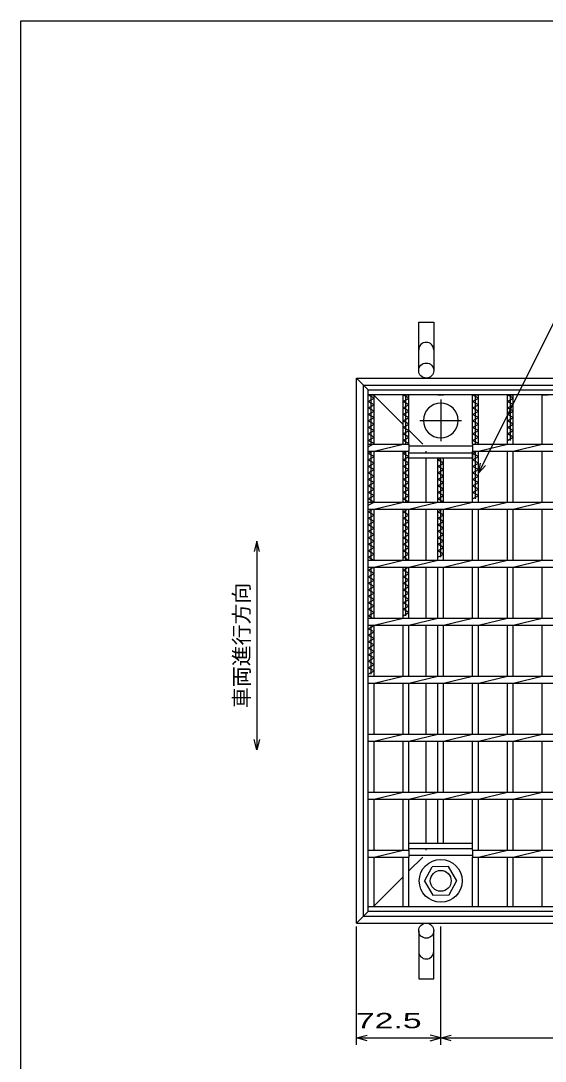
# Model space of a CAD drawing. Units: millimetres, scale not verified. Extents: x -1092 to 1039, y -770 to 632.
# Drawn here: x -1037 to -586, y -265 to 632 of the extents above; entities that cross this region are included whole.
import ezdxf
from ezdxf.enums import TextEntityAlignment as Align

# ---------------------------------------------------------------- set-up
doc = ezdxf.new("R2010")
doc.units = ezdxf.units.MM
doc.header["$LTSCALE"] = 6
doc.linetypes.add('CHAIN', pattern=[18.5, 12, -1.5, 3.5, -1.5])
doc.linetypes.add('DASHED', pattern=[7.5, 6, -1.5])
for name, color, linetype, lineweight in [('0_2', 150, 'Continuous', 25), ('16', 3, 'Continuous', 25), ('19', 6, 'Continuous', 25), ('22', 4, 'Continuous', 25)]:
    doc.layers.add(name, color=color, linetype=linetype, lineweight=lineweight)
doc.styles.add('ベクトル', font='')
doc.styles.get('ベクトル').set_extended_font_data('ベクトル')

msp = doc.modelspace()

# ---------------------------------------------------------------- linework, layer by layer
at = {"layer": '0_2'}
for p, q in [((-1037.4, -687.9), (-1037.4, 632.1)), ((-1037.4, 632.1), (1038.6, 632.1))]:
    msp.add_line(p, q, dxfattribs=at)
at = {"layer": '16'}
for p, q in [((-738, 314), (-283, 314)), ((-738, 309.5), (-738, 314)), ((-283, 309.5), (-738, 309.5)), ((-738, -131.5), (-738, 309.5)), ((-738, 309.5), (-733, 309.5)), ((-733, 306.7), (-738, 309.5)), ((-738, 303.9), (-733, 306.7)), ((-735.5, 267), (-735.5, 309.5)), ((-733, 267), (-733, 309.5)), ((-708, 267), (-708, 309.5)), ((-708, 309.5), (-703, 309.5)), ((-703, 306.7), (-708, 309.5)), ((-708, 303.9), (-703, 306.7)), ((-705.5, 267), (-705.5, 309.5)), ((-703, 267), (-703, 309.5)), ((-678, 309.5), (-673, 309.5)), ((-648, 267), (-648, 309.5)), ((-648, 309.5), (-643, 309.5)), ((-643, 306.7), (-648, 309.5)), ((-648, 303.9), (-643, 306.7)), ((-645.5, 267), (-645.5, 309.5)), ((-643, 267), (-643, 309.5)), ((-618, 267), (-618, 309.5)), ((-618, 309.5), (-613, 309.5)), ((-613, 306.7), (-618, 309.5)), ((-618, 303.9), (-613, 306.7)), ((-615.5, 270.3), (-615.5, 309.5)), ((-613, 267), (-613, 309.5)), ((-588, 267), (-588, 309.5)), ((-588, 309.5), (-583, 309.5)), ((-733, 301.1), (-738, 303.9)), ((-738, 298.3), (-733, 301.1)), ((-733, 295.5), (-738, 298.3)), ((-703, 301.1), (-708, 303.9)), ((-708, 298.3), (-703, 301.1)), ((-703, 295.5), (-708, 298.3)), ((-643, 301.1), (-648, 303.9)), ((-648, 298.3), (-643, 301.1)), ((-643, 295.5), (-648, 298.3)), ((-613, 301.1), (-618, 303.9)), ((-618, 298.3), (-613, 301.1)), ((-613, 295.5), (-618, 298.3)), ((-738, 292.7), (-733, 295.5)), ((-733, 289.9), (-738, 292.7)), ((-738, 287.1), (-733, 289.9)), ((-733, 284.3), (-738, 287.1)), ((-708, 292.7), (-703, 295.5)), ((-703, 289.9), (-708, 292.7)), ((-708, 287.1), (-703, 289.9)), ((-703, 284.3), (-708, 287.1)), ((-648, 292.7), (-643, 295.5)), ((-643, 289.9), (-648, 292.7)), ((-648, 287.1), (-643, 289.9)), ((-643, 284.3), (-648, 287.1)), ((-618, 292.7), (-613, 295.5)), ((-613, 289.9), (-618, 292.7)), ((-618, 287.1), (-613, 289.9)), ((-613, 284.3), (-618, 287.1)), ((-738, 281.5), (-733, 284.3)), ((-733, 278.7), (-738, 281.5)), ((-738, 275.9), (-733, 278.7)), ((-708, 281.5), (-703, 284.3)), ((-703, 278.7), (-708, 281.5)), ((-708, 275.9), (-703, 278.7)), ((-648, 281.5), (-643, 284.3)), ((-643, 278.7), (-648, 281.5)), ((-648, 275.9), (-643, 278.7)), ((-618, 281.5), (-613, 284.3)), ((-613, 278.7), (-618, 281.5)), ((-618, 275.9), (-613, 278.7)), ((-733, 273.1), (-738, 275.9)), ((-738, 270.3), (-733, 273.1)), ((-733, 267.5), (-738, 270.3)), ((-703, 273.1), (-708, 275.9)), ((-708, 270.3), (-703, 273.1)), ((-703, 267.5), (-708, 270.3)), ((-643, 273.1), (-648, 275.9)), ((-648, 270.3), (-643, 273.1)), ((-643, 267.5), (-648, 270.3)), ((-613, 273.1), (-618, 275.9)), ((-618, 270.3), (-613, 273.1)), ((-738, 264.7), (-733, 267.5)), ((-738, 267), (-703, 267)), ((-738, 261), (-738, 267)), ((-738, 261), (-703, 261)), ((-738, 259.1), (-734.607, 261)), ((-735.5, 217), (-735.5, 261)), ((-733, 261), (-708, 267)), ((-733, 217), (-733, 261)), ((-708, 217), (-708, 261)), ((-708, 259.1), (-704.607, 261)), ((-705.5, 217), (-705.5, 261)), ((-703.893, 267), (-703, 267.5)), ((-703, 267), (-703, 261)), ((-703, 265.5), (-648, 265.5)), ((-703, 217), (-703, 261)), ((-648, 267), (-373, 267)), ((-648, 267), (-648, 261)), ((-648, 261), (-373, 261)), ((-648, 217), (-648, 261)), ((-648, 259.1), (-644.607, 261)), ((-645.5, 219.9), (-645.5, 261)), ((-643.893, 267), (-643, 267.5)), ((-643, 261), (-618, 267)), ((-643, 217), (-643, 261)), ((-618, 217), (-618, 261)), ((-613, 261), (-588, 267)), ((-613, 217), (-613, 261)), ((-588, 217), (-588, 261)), ((-733, 256.3), (-738, 259.1)), ((-738, 253.5), (-733, 256.3)), ((-733, 250.7), (-738, 253.5)), ((-703, 256.3), (-708, 259.1)), ((-708, 253.5), (-703, 256.3)), ((-703, 250.7), (-708, 253.5)), ((-703, 259.5), (-648, 259.5)), ((-703, 255), (-703, 259.5)), ((-648, 255), (-703, 255)), ((-678, 217), (-678, 255)), ((-678, 253.5), (-675.321, 255)), ((-673, 250.7), (-678, 253.5)), ((-675.5, 217), (-675.5, 255)), ((-673, 217), (-673, 255)), ((-648, 259.5), (-648, 255)), ((-643, 256.3), (-648, 259.1)), ((-648, 253.5), (-643, 256.3)), ((-643, 250.7), (-648, 253.5)), ((-738, 247.9), (-733, 250.7)), ((-733, 245.1), (-738, 247.9)), ((-738, 242.3), (-733, 245.1)), ((-733, 239.5), (-738, 242.3)), ((-708, 247.9), (-703, 250.7)), ((-703, 245.1), (-708, 247.9)), ((-708, 242.3), (-703, 245.1)), ((-703, 239.5), (-708, 242.3)), ((-678, 247.9), (-673, 250.7)), ((-673, 245.1), (-678, 247.9)), ((-678, 242.3), (-673, 245.1)), ((-673, 239.5), (-678, 242.3)), ((-648, 247.9), (-643, 250.7)), ((-643, 245.1), (-648, 247.9)), ((-648, 242.3), (-643, 245.1)), ((-643, 239.5), (-648, 242.3)), ((-738, 236.7), (-733, 239.5)), ((-733, 233.9), (-738, 236.7)), ((-738, 231.1), (-733, 233.9)), ((-708, 236.7), (-703, 239.5)), ((-703, 233.9), (-708, 236.7)), ((-708, 231.1), (-703, 233.9)), ((-678, 236.7), (-673, 239.5)), ((-673, 233.9), (-678, 236.7)), ((-678, 231.1), (-673, 233.9)), ((-648, 236.7), (-643, 239.5)), ((-643, 233.9), (-648, 236.7)), ((-648, 231.1), (-643, 233.9)), ((-733, 228.3), (-738, 231.1)), ((-738, 225.5), (-733, 228.3)), ((-733, 222.7), (-738, 225.5)), ((-703, 228.3), (-708, 231.1)), ((-708, 225.5), (-703, 228.3)), ((-703, 222.7), (-708, 225.5)), ((-673, 228.3), (-678, 231.1)), ((-678, 225.5), (-673, 228.3)), ((-673, 222.7), (-678, 225.5)), ((-643, 228.3), (-648, 231.1)), ((-648, 225.5), (-643, 228.3)), ((-643, 222.7), (-648, 225.5)), ((-738, 219.9), (-733, 222.7)), ((-733, 217.1), (-738, 219.9)), ((-738, 214.3), (-733, 217.1)), ((-738, 217), (-283, 217)), ((-738, 211), (-738, 217)), ((-733, 211), (-708, 217)), ((-708, 219.9), (-703, 222.7)), ((-703, 217.1), (-708, 219.9)), ((-703.179, 217), (-703, 217.1)), ((-703, 211), (-678, 217)), ((-678, 219.9), (-673, 222.7)), ((-673, 217.1), (-678, 219.9)), ((-673.179, 217), (-673, 217.1)), ((-673, 211), (-648, 217)), ((-648, 219.9), (-643, 222.7)), ((-643, 211), (-618, 217)), ((-613, 211), (-588, 217)), ((-738, 211), (-283, 211)), ((-738, 208.7), (-733.893, 211)), ((-733, 205.9), (-738, 208.7)), ((-735.5, 167), (-735.5, 211)), ((-733, 167), (-733, 211)), ((-708, 167), (-708, 211)), ((-708, 208.7), (-703.893, 211)), ((-703, 205.9), (-708, 208.7)), ((-705.5, 167), (-705.5, 211)), ((-703, 167), (-703, 211)), ((-678, 167), (-678, 211)), ((-678, 208.7), (-673.893, 211)), ((-673, 205.9), (-678, 208.7)), ((-675.5, 169.5), (-675.5, 211)), ((-673, 167), (-673, 211)), ((-648, 167), (-648, 211)), ((-643, 167), (-643, 211)), ((-618, 167), (-618, 211)), ((-613, 167), (-613, 211)), ((-588, 167), (-588, 211)), ((-738, 203.1), (-733, 205.9)), ((-733, 200.3), (-738, 203.1)), ((-738, 197.5), (-733, 200.3)), ((-733, 194.7), (-738, 197.5)), ((-708, 203.1), (-703, 205.9)), ((-703, 200.3), (-708, 203.1)), ((-708, 197.5), (-703, 200.3)), ((-703, 194.7), (-708, 197.5)), ((-678, 203.1), (-673, 205.9)), ((-673, 200.3), (-678, 203.1)), ((-678, 197.5), (-673, 200.3)), ((-673, 194.7), (-678, 197.5)), ((-738, 191.9), (-733, 194.7)), ((-733, 189.1), (-738, 191.9)), ((-738, 186.3), (-733, 189.1)), ((-708, 191.9), (-703, 194.7)), ((-703, 189.1), (-708, 191.9)), ((-708, 186.3), (-703, 189.1)), ((-678, 191.9), (-673, 194.7)), ((-673, 189.1), (-678, 191.9)), ((-678, 186.3), (-673, 189.1)), ((-733, 183.5), (-738, 186.3)), ((-738, 180.7), (-733, 183.5)), ((-733, 177.9), (-738, 180.7)), ((-703, 183.5), (-708, 186.3)), ((-708, 180.7), (-703, 183.5)), ((-703, 177.9), (-708, 180.7)), ((-673, 183.5), (-678, 186.3)), ((-678, 180.7), (-673, 183.5)), ((-673, 177.9), (-678, 180.7)), ((-738, 175.1), (-733, 177.9)), ((-733, 172.3), (-738, 175.1)), ((-738, 169.5), (-733, 172.3)), ((-708, 175.1), (-703, 177.9)), ((-703, 172.3), (-708, 175.1)), ((-708, 169.5), (-703, 172.3)), ((-678, 175.1), (-673, 177.9)), ((-673, 172.3), (-678, 175.1)), ((-678, 169.5), (-673, 172.3)), ((-733.536, 167), (-738, 169.5)), ((-738, 167), (-283, 167)), ((-738, 161), (-738, 167)), ((-733, 161), (-708, 167)), ((-703.536, 167), (-708, 169.5)), ((-703, 161), (-678, 167)), ((-673, 161), (-648, 167)), ((-643, 161), (-618, 167)), ((-613, 161), (-588, 167)), ((-738, 161), (-283, 161)), ((-738, 158.3), (-733.179, 161)), ((-733, 155.5), (-738, 158.3)), ((-738, 152.7), (-733, 155.5)), ((-733, 149.9), (-738, 152.7)), ((-735.5, 117), (-735.5, 161)), ((-733, 117), (-733, 161)), ((-708, 117), (-708, 161)), ((-708, 158.3), (-703.179, 161)), ((-703, 155.5), (-708, 158.3)), ((-708, 152.7), (-703, 155.5)), ((-703, 149.9), (-708, 152.7)), ((-705.5, 119.1), (-705.5, 161)), ((-703, 117), (-703, 161)), ((-678, 117), (-678, 161)), ((-673, 117), (-673, 161)), ((-648, 117), (-648, 161)), ((-643, 117), (-643, 161)), ((-618, 117), (-618, 161)), ((-613, 117), (-613, 161)), ((-588, 117), (-588, 161)), ((-738, 147.1), (-733, 149.9)), ((-733, 144.3), (-738, 147.1)), ((-738, 141.5), (-733, 144.3)), ((-708, 147.1), (-703, 149.9)), ((-703, 144.3), (-708, 147.1)), ((-708, 141.5), (-703, 144.3)), ((-733, 138.7), (-738, 141.5)), ((-738, 135.9), (-733, 138.7)), ((-733, 133.1), (-738, 135.9)), ((-703, 138.7), (-708, 141.5)), ((-708, 135.9), (-703, 138.7)), ((-703, 133.1), (-708, 135.9)), ((-738, 130.3), (-733, 133.1)), ((-733, 127.5), (-738, 130.3)), ((-738, 124.7), (-733, 127.5)), ((-708, 130.3), (-703, 133.1)), ((-703, 127.5), (-708, 130.3)), ((-708, 124.7), (-703, 127.5)), ((-733, 121.9), (-738, 124.7)), ((-738, 119.1), (-733, 121.9)), ((-734.25, 117), (-738, 119.1)), ((-738, 117), (-283, 117)), ((-738, 111), (-738, 117)), ((-733, 111), (-708, 117)), ((-703, 121.9), (-708, 124.7)), ((-708, 119.1), (-703, 121.9)), ((-703, 111), (-678, 117)), ((-673, 111), (-648, 117)), ((-643, 111), (-618, 117)), ((-613, 111), (-588, 117)), ((-738, 111), (-283, 111)), ((-738, 107.9), (-733, 110.7)), ((-733, 105.1), (-738, 107.9)), ((-735.5, 68.7), (-735.5, 111)), ((-733, 110.7), (-733.536, 111)), ((-733, 67), (-733, 111)), ((-708, 67), (-708, 111)), ((-703, 67), (-703, 111)), ((-678, 67), (-678, 111)), ((-673, 67), (-673, 111)), ((-648, 67), (-648, 111)), ((-643, 67), (-643, 111)), ((-618, 67), (-618, 111)), ((-613, 67), (-613, 111)), ((-588, 67), (-588, 111)), ((-738, 102.3), (-733, 105.1)), ((-733, 99.5), (-738, 102.3)), ((-738, 96.7), (-733, 99.5)), ((-733, 93.9), (-738, 96.7)), ((-738, 91.1), (-733, 93.9)), ((-733, 88.3), (-738, 91.1)), ((-738, 85.5), (-733, 88.3)), ((-733, 82.7), (-738, 85.5)), ((-738, 79.9), (-733, 82.7)), ((-733, 77.1), (-738, 79.9)), ((-738, 74.3), (-733, 77.1)), ((-733, 71.5), (-738, 74.3)), ((-738, 68.7), (-733, 71.5)), ((-738, 67), (-283, 67)), ((-738, 61), (-738, 67)), ((-733, 61), (-708, 67)), ((-703, 61), (-678, 67)), ((-673, 61), (-648, 67)), ((-643, 61), (-618, 67)), ((-613, 61), (-588, 67)), ((-738, 61), (-283, 61)), ((-733, 17), (-733, 61)), ((-708, 17), (-708, 61)), ((-703, 17), (-703, 61)), ((-678, 17), (-678, 61)), ((-673, 17), (-673, 61)), ((-648, 17), (-648, 61)), ((-643, 17), (-643, 61)), ((-618, 17), (-618, 61)), ((-613, 17), (-613, 61)), ((-588, 17), (-588, 61)), ((-738, 17), (-283, 17)), ((-738, 11), (-738, 17)), ((-738, 11), (-283, 11)), ((-733, 11), (-708, 17)), ((-733, -33), (-733, 11)), ((-708, -33), (-708, 11)), ((-703, 11), (-678, 17)), ((-703, -33), (-703, 11)), ((-678, -33), (-678, 11)), ((-673, 11), (-648, 17)), ((-673, -33), (-673, 11)), ((-648, -33), (-648, 11)), ((-643, 11), (-618, 17)), ((-643, -33), (-643, 11)), ((-618, -33), (-618, 11)), ((-613, 11), (-588, 17)), ((-613, -33), (-613, 11)), ((-588, -33), (-588, 11)), ((-738, -33), (-283, -33)), ((-738, -39), (-738, -33)), ((-733, -39), (-708, -33)), ((-703, -39), (-678, -33)), ((-673, -39), (-648, -33)), ((-643, -39), (-618, -33)), ((-613, -39), (-588, -33)), ((-738, -39), (-283, -39)), ((-733, -83), (-733, -39)), ((-708, -83), (-708, -39)), ((-703, -83), (-703, -39)), ((-678, -77), (-678, -39)), ((-673, -77), (-673, -39)), ((-648, -83), (-648, -39)), ((-643, -83), (-643, -39)), ((-618, -83), (-618, -39)), ((-613, -83), (-613, -39)), ((-588, -83), (-588, -39)), ((-703, -77), (-648, -77)), ((-703, -81.5), (-703, -77)), ((-648, -81.5), (-648, -77)), ((-738, -83), (-703, -83)), ((-738, -89), (-738, -83)), ((-738, -89), (-703, -89)), ((-733, -89), (-708, -83)), ((-733, -131.5), (-733, -89)), ((-708, -131.5), (-708, -89)), ((-703, -81.5), (-648, -81.5)), ((-703, -83), (-703, -89)), ((-703, -87.5), (-648, -87.5)), ((-703, -131.5), (-703, -89)), ((-648, -83), (-373, -83)), ((-648, -83), (-648, -89)), ((-648, -89), (-373, -89)), ((-648, -131.5), (-648, -89)), ((-643, -89), (-618, -83)), ((-643, -131.5), (-643, -89)), ((-618, -131.5), (-618, -89)), ((-613, -89), (-588, -83)), ((-613, -131.5), (-613, -89)), ((-588, -131.5), (-588, -89)), ((-689.496, -109.842), (-682.794, -97.55)), ((-668.798, -97.208), (-682.794, -97.55)), ((-661.5, -109.5), (-668.798, -97.208)), ((-689.496, -109.842), (-682.202, -121.792)), ((-668.206, -121.45), (-661.504, -109.158)), ((-682.202, -121.792), (-668.206, -121.45)), ((-738, -131.5), (-283, -131.5)), ((-738, -136), (-738, -131.5)), ((-738, -131.5), (-733, -131.5)), ((-708, -131.5), (-703, -131.5)), ((-678, -131.5), (-673, -131.5)), ((-648, -131.5), (-643, -131.5)), ((-618, -131.5), (-613, -131.5)), ((-588, -131.5), (-583, -131.5)), ((-283, -136), (-738, -136))]:
    msp.add_line(p, q, dxfattribs=at)
at = {"layer": '16', "linetype": 'CHAIN'}
for p, q in [((-675.5, 305.5), (-675.5, 269.5)), ((-693.5, 287.5), (-657.5, 287.5))]:
    msp.add_line(p, q, dxfattribs=at)
at = {"layer": '16'}
for radius in [18.5, 9]:
    msp.add_circle((-675.5, -109.5), radius, dxfattribs=at)
for start, end in [(90, 270), (270, 90)]:
    msp.add_arc((-675.5, 287.5), 15, start, end, dxfattribs=at)
at = {"layer": '19'}
for p, q in [((-694.5, 330.5), (-694.5, 372.12)), ((-694.5, 372.12), (-681.5, 372.12)), ((-681.5, 372.12), (-681.5, 330.5)), ((-748, 324), (-273, 324)), ((-748, -146), (-748, 324)), ((-742, 318), (-279, 318)), ((-742, -140), (-742, 318)), ((-688, 217), (-688, 255)), ((-688, 167), (-688, 211)), ((-688, 117), (-688, 161)), ((-688, 67), (-688, 111)), ((-688, 17), (-688, 61)), ((-688, -33), (-688, 11)), ((-688, -77), (-688, -39)), ((-742, -140), (-279, -140)), ((-748, -146), (-273, -146)), ((-694.5, -152.5), (-694.5, -194.12)), ((-681.5, -194.12), (-681.5, -152.5)), ((-694.5, -194.12), (-681.5, -194.12))]:
    msp.add_line(p, q, dxfattribs=at)
at = {"layer": '19', "linetype": 'DASHED'}
for p, q in [((-738, 314), (-748, 324)), ((-708, 284), (-733, 309)), ((-691, 267), (-703, 279)), ((-688, 259.5), (-688, 261)), ((-703, -101), (-691, -89)), ((-688, -83), (-688, -81.5)), ((-733, -131), (-708, -106)), ((-748, -146), (-738, -136))]:
    msp.add_line(p, q, dxfattribs=at)
at = {"layer": '19'}
for centre in [(-688, 330.5), (-688, -152.5)]:
    msp.add_circle(centre, 6.5, dxfattribs=at)
for centre, start, end in [((-688, 348.34), 0, 180), ((-688, -170.34), 180, 0)]:
    msp.add_arc(centre, 6.5, start, end, dxfattribs=at)
at = {"layer": '22'}
for p, q in [((-643, 242), (-520.75, 486.5)), ((-643, 242), (-641.2, 250.76)), ((-643, 242), (-637, 248.6)), ((-834, 183.5), (-836.4, 174.5)), ((-831.6, 174.5), (-834, 183.5)), ((-834, 183.5), (-834, 3.5)), ((-834, 3.5), (-836.4, 12.5)), ((-831.6, 12.5), (-834, 3.5)), ((-748, -251), (-748, -149)), ((-675.5, -251), (-675.5, -149)), ((-748, -245), (-739, -242.6)), ((-739, -247.4), (-748, -245)), ((-748, -245), (-675.5, -245)), ((-675.5, -245), (-684.5, -242.6)), ((-684.5, -247.4), (-675.5, -245)), ((-675.5, -245), (-666.5, -242.6)), ((-666.5, -247.4), (-675.5, -245)), ((-675.5, -245), (-345.5, -245))]:
    msp.add_line(p, q, dxfattribs=at)

# ---------------------------------------------------------------- texts
at = {"layer": '22', "color": 2, "style": 'ベクトル'}
msp.add_text('車両進行方向', height=13.2, rotation=90, dxfattribs=at).set_placement((-847.2, 39.5), align=Align.MIDDLE_LEFT)
at = {"layer": '22', "color": 2, "style": 'ベクトル', "width": 1.65}
msp.add_text(' 72.5 ', height=13.2, dxfattribs=at).set_placement((-756.75, -230), align=Align.MIDDLE_LEFT)

doc.saveas('drawing.dxf')
